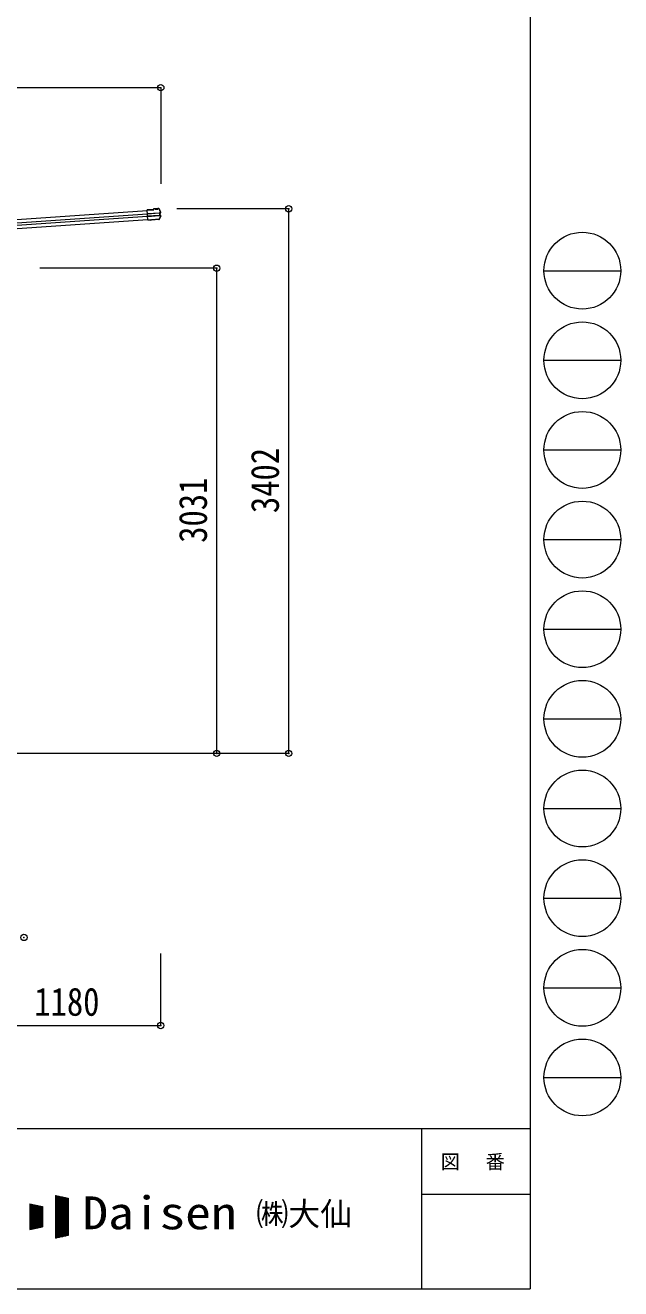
# Model space of a CAD drawing. Units: millimetres at full size. Extents: x -11243 to 11243, y -7760 to 7760.
# Drawn here: x 7520 to 11243, y -7760 to 133 of the extents above; entities that cross this region are included whole.
import ezdxf
from ezdxf.enums import TextEntityAlignment as Align

# ---------------------------------------------------------------- set-up
doc = ezdxf.new("R2010")
doc.units = ezdxf.units.MM
doc.header["$LTSCALE"] = 40
doc.header["$PDMODE"] = 32
doc.header["$PDSIZE"] = 40
for name, color, linetype, lineweight in [('0-0_0', 7, 'Continuous', 9), ('0-3_ELV2', 4, 'Continuous', 9), ('0-6_OTH_LINE', 6, 'Continuous', 9), ('F-0_240', 7, 'Continuous', 9)]:
    doc.layers.add(name, color=color, linetype=linetype, lineweight=lineweight)
doc.styles.add('ＭＳ ゴシック', font='')
doc.styles.get('ＭＳ ゴシック').set_extended_font_data('MS Gothic')

msp = doc.modelspace()

# ---------------------------------------------------------------- linework, layer by layer
at = {"layer": '0-0_0'}
msp.add_line((8402.09, -4415.51), (7251.74, -4415.51), dxfattribs=at)
at = {"layer": '0-3_ELV2'}
for p, q in [((2703.48, -1414.03), (8282.21, -1023.96)), ((8321.29, -1018.02), (8281.99, -1020.76)), ((8286.49, -1085.21), (8281.99, -1020.76)), ((8282.09, -1022.26), (8322.89, -1019.41)), ((8333.85, -1012.73), (8320.98, -1013.63)), ((8320.98, -1013.63), (8321.29, -1018.02)), ((8333.96, -1014.23), (8322.59, -1015.02)), ((8322.89, -1019.41), (8322.59, -1015.02)), ((8322.59, -1015.02), (8323.16, -1015.61)), ((8323.61, -1020.03), (8322.89, -1019.41)), ((8333.97, -1014.26), (8332.66, -1014.35)), ((8332.66, -1014.35), (8332.8, -1016.31)), ((8332.8, -1016.31), (8349.76, -1015.12)), ((8333.96, -1014.23), (8333.85, -1012.73)), ((8333.85, -1012.73), (8334.06, -1013.33)), ((8333.96, -1014.23), (8333.97, -1014.26)), ((8333.97, -1014.26), (8334, -1014.72)), ((8348.35, -1013.72), (8334, -1014.72)), ((8338.18, -1014.43), (8338.29, -1015.93)), ((8344.27, -1015.51), (8344.17, -1014.01)), ((8348.1, -1012.34), (8348.22, -1011.72)), ((8353.39, -1011.36), (8348.22, -1011.72)), ((8348.35, -1013.72), (8348.32, -1013.25)), ((8349.76, -1015.12), (8349.62, -1013.16)), ((2704.9, -1434.34), (8283.63, -1044.27)), ((8284.83, -1061.48), (2706.11, -1451.58)), ((8286.25, -1081.79), (2707.53, -1471.89)), ((8283.66, -1044.72), (8356.57, -1039.62)), ((8356.66, -1040.86), (8283.75, -1045.95)), ((8357.63, -1054.72), (8284.72, -1059.82)), ((8284.8, -1061.05), (8357.71, -1055.95)), ((8303.15, -1082.54), (8286.39, -1083.71)), ((8293.95, -1084.29), (8286.47, -1084.81)), ((8303.25, -1084.04), (8286.49, -1085.21)), ((8293.98, -1084.68), (8293.87, -1083.19)), ((8303.15, -1082.54), (8303.32, -1082.16)), ((8303.15, -1082.54), (8303.25, -1084.04)), ((8303.25, -1084.04), (8303.43, -1083.66)), ((8303.32, -1082.16), (8309.31, -1081.74)), ((8303.32, -1082.16), (8303.43, -1083.66)), ((8303.43, -1083.66), (8309.41, -1083.24)), ((8309.31, -1081.74), (8309.53, -1082.09)), ((8356.6, -1078.8), (8309.53, -1082.09)), ((8309.53, -1082.09), (8309.64, -1083.59)), ((8355.78, -1080.36), (8309.64, -1083.59)), ((8358.06, -1039.52), (8358.97, -1039.45)), ((8358.43, -1040.84), (8358.94, -1040.81)), ((8358.61, -1055.83), (8358.83, -1055.82)), ((8364.89, -1037.87), (8358.97, -1039.45)), ((8358.97, -1039.45), (8360.12, -1055.79)), ((8359.2, -1055.85), (8360.12, -1055.79)), ((8359.89, -1054.45), (8359.38, -1054.49)), ((8359.64, -1040.65), (8360.56, -1040.58)), ((8360.12, -1055.79), (8366.16, -1056.53)), ((8360.61, -1054.51), (8361.53, -1054.45))]:
    msp.add_line(p, q, dxfattribs=at)
for points in [[(8353.82, -1012.84), (8348.32, -1013.22), (8348.22, -1011.72)], [(8349.62, -1013.16), (8348.32, -1013.25), (8348.32, -1013.22)], [(8354.97, -1013.49), (8360.49, -1024.72), (8365.73, -1036.08)], [(8309.31, -1081.74), (8309.41, -1083.24), (8309.64, -1083.59)], [(8367.16, -1058.39), (8362, -1068.65), (8356.6, -1078.8)], [(8365.28, -1039.32), (8360.56, -1040.58), (8361.53, -1054.45), (8366.34, -1055.04)]]:
    msp.add_lwpolyline(points, dxfattribs=at)
for centre, radius, start, end in [((8353.61, -1014.55), 3.19, 26.86597, 94.02466), ((8353.9, -1014.03), 1.2, 26.89869, 94.02902), ((7908.63, -1239.93), 502, 24.03393, 26.8619), ((8355.56, -1077.18), 3.19, 273.987, 331.41712), ((7917.55, -838.51), 502, 331.41438, 333.93986), ((8364.55, -1036.61), 1.3, 285.12702, 24.10936), ((8364.55, -1036.61), 2.8, 285, 24.03393), ((8366, -1057.82), 1.3, 333.87402, 82.86161), ((8366, -1057.82), 2.8, 333.93986, 83)]:
    msp.add_arc(centre, radius, start, end, dxfattribs=at)
for centre, major_axis, ratio, start_param, end_param in [((8323.24, -1016.8), (-0.08, 1.2), 0.052408, 5.1044164, 6.2220988), ((8312.43, -1208.79), (-34.91, 499.28), 0.052408, 5.0964197, 5.1044164), ((8334.28, -1016.51), (-0.22, 3.19), 0.016053, 5.3122341, 6.2220988), ((8348.33, -1015.53), (-0.22, 3.19), 0.016053, 0.0610865, 0.9709512), ((8356.59, -1039.91), (1.5, 0.1), 0.19438, 0.8222243, 1.5707963), ((8356.7, -1041.44), (2.99, 0.21), 0.19438, 0.9410649, 1.5707963), ((8356.59, -1039.91), (1.48, 0.4), 0.014741, 0.0756738, 0.8193583), ((8357.59, -1054.14), (2.99, 0.21), 0.19438, 4.712389, 5.3421204), ((8357.69, -1055.66), (1.5, 0.1), 0.19438, 4.712389, 5.3570179), ((8357.69, -1055.66), (1.52, -0.19), 0.014741, 5.567803, 6.2075115), ((8356.7, -1041.44), (2.95, 0.79), 0.014741, 0.0756738, 0.7041788), ((8357.59, -1054.14), (3.03, -0.37), 0.014741, 5.5790065, 6.2075115)]:
    msp.add_ellipse(centre, major_axis=major_axis, ratio=ratio, start_param=start_param, end_param=end_param, dxfattribs=at)
at = {"layer": '0-6_OTH_LINE'}
for p, q in [((8366.78, -256.81), (2588.78, -256.81)), ((8366.78, -256.81), (8366.78, -856.57)), ((9166.71, -1013.26), (8466.78, -1013.26)), ((9166.71, -4415.51), (9166.71, -1013.26)), ((8716.71, -1384.72), (7611.7, -1384.72)), ((8716.71, -4415.51), (8716.71, -1384.72)), ((8716.71, -4415.51), (8403.09, -4415.51)), ((9166.71, -4415.51), (8403.09, -4415.51)), ((8366.73, -6115.51), (8366.73, -5665.51)), ((7186.78, -6115.51), (8366.73, -6115.51))]:
    msp.add_line(p, q, dxfattribs=at)
for p in [(8366.78, -256.81), (9166.71, -1013.26), (8716.71, -1384.72), (8716.71, -4415.51), (9166.71, -4415.51), (7511.88, -5565.5), (8366.73, -6115.51)]:
    msp.add_point(p, dxfattribs=at)
at = {"layer": 'F-0_240', "color": 5}
for p, q in [((10677.26, 7760), (10677.26, -7760)), ((-11242.74, -6760), (10677.26, -6760)), ((9997.25, -6760), (9997.25, -7760)), ((9997.25, -7170), (10677.26, -7170)), ((-11242.74, -7760), (10677.26, -7760))]:
    msp.add_line(p, q, dxfattribs=at)
at = {"layer": 'F-0_240', "color": 4}
for p, q in [((10762.74, -1400), (11242.74, -1400)), ((10762.74, -1960), (11242.74, -1960)), ((10762.74, -2520), (11242.74, -2520)), ((10762.74, -3080), (11242.74, -3080)), ((10762.74, -3640), (11242.74, -3640)), ((10762.74, -4200), (11242.74, -4200)), ((10762.74, -4760), (11242.74, -4760)), ((10762.74, -5320), (11242.74, -5320)), ((10762.74, -5880), (11242.74, -5880)), ((10762.74, -6440), (11242.74, -6440))]:
    msp.add_line(p, q, dxfattribs=at)
at = {"layer": 'F-0_240'}
for p, q in [((7708.19, -7176.8), (7788.19, -7193.47)), ((7708.19, -7176.8), (7708.19, -7443.47)), ((7708.19, -7177.9), (7713.46, -7177.9)), ((7708.19, -7181.9), (7732.66, -7181.9)), ((7710.57, -7442.97), (7710.57, -7177.29)), ((7714.57, -7442.14), (7714.57, -7178.13)), ((7718.57, -7441.31), (7718.57, -7178.96)), ((7722.57, -7440.47), (7722.57, -7179.79)), ((7726.57, -7439.64), (7726.57, -7180.63)), ((7730.57, -7438.81), (7730.57, -7181.46)), ((7734.57, -7437.97), (7734.57, -7182.29)), ((7548.19, -7230.13), (7628.19, -7246.8)), ((7548.19, -7230.13), (7548.19, -7390.13)), ((7548.19, -7233.9), (7566.26, -7233.9)), ((7548.19, -7237.9), (7585.46, -7237.9)), ((7548.19, -7241.9), (7604.66, -7241.9)), ((7548.19, -7245.9), (7623.86, -7245.9)), ((7548.19, -7249.9), (7628.19, -7249.9)), ((7548.19, -7253.9), (7628.19, -7253.9)), ((7548.19, -7257.9), (7628.19, -7257.9)), ((7550.57, -7389.64), (7550.57, -7230.63)), ((7554.57, -7388.81), (7554.57, -7231.46)), ((7558.57, -7387.97), (7558.57, -7232.29)), ((7562.57, -7387.14), (7562.57, -7233.13)), ((7566.57, -7386.31), (7566.57, -7233.96)), ((7570.57, -7385.47), (7570.57, -7234.79)), ((7574.57, -7384.64), (7574.57, -7235.63)), ((7578.57, -7383.81), (7578.57, -7236.46)), ((7582.57, -7382.97), (7582.57, -7237.29)), ((7586.57, -7382.14), (7586.57, -7238.13)), ((7590.57, -7381.31), (7590.57, -7238.96)), ((7594.57, -7380.47), (7594.57, -7239.79)), ((7598.57, -7379.64), (7598.57, -7240.63)), ((7602.57, -7378.81), (7602.57, -7241.46)), ((7606.57, -7377.97), (7606.57, -7242.29)), ((7610.57, -7377.14), (7610.57, -7243.13)), ((7614.57, -7376.31), (7614.57, -7243.96)), ((7618.57, -7375.47), (7618.57, -7244.79)), ((7622.57, -7374.64), (7622.57, -7245.63)), ((7626.57, -7373.81), (7626.57, -7246.46)), ((7628.19, -7246.8), (7628.19, -7373.47)), ((7708.19, -7185.9), (7751.86, -7185.9)), ((7708.19, -7189.9), (7771.06, -7189.9)), ((7708.19, -7193.9), (7788.19, -7193.9)), ((7708.19, -7197.9), (7788.19, -7197.9)), ((7708.19, -7201.9), (7788.19, -7201.9)), ((7708.19, -7205.9), (7788.19, -7205.9)), ((7708.19, -7209.9), (7788.19, -7209.9)), ((7708.19, -7213.9), (7788.19, -7213.9)), ((7708.19, -7217.9), (7788.19, -7217.9)), ((7708.19, -7221.9), (7788.19, -7221.9)), ((7708.19, -7225.9), (7788.19, -7225.9)), ((7708.19, -7229.9), (7788.19, -7229.9)), ((7708.19, -7233.9), (7788.19, -7233.9)), ((7708.19, -7237.9), (7788.19, -7237.9)), ((7708.19, -7241.9), (7788.19, -7241.9)), ((7708.19, -7245.9), (7788.19, -7245.9)), ((7708.19, -7249.9), (7788.19, -7249.9)), ((7708.19, -7253.9), (7788.19, -7253.9)), ((7708.19, -7257.9), (7788.19, -7257.9)), ((7738.57, -7437.14), (7738.57, -7183.13)), ((7742.57, -7436.31), (7742.57, -7183.96)), ((7746.57, -7435.47), (7746.57, -7184.79)), ((7750.57, -7434.64), (7750.57, -7185.63)), ((7754.57, -7433.81), (7754.57, -7186.46)), ((7758.57, -7432.97), (7758.57, -7187.29)), ((7762.57, -7432.14), (7762.57, -7188.13)), ((7766.57, -7431.31), (7766.57, -7188.96)), ((7770.57, -7430.47), (7770.57, -7189.79)), ((7774.57, -7429.64), (7774.57, -7190.63)), ((7778.57, -7428.81), (7778.57, -7191.46)), ((7782.57, -7427.97), (7782.57, -7192.29)), ((7786.57, -7427.14), (7786.57, -7193.13)), ((7788.19, -7193.47), (7788.19, -7426.8)), ((7548.19, -7261.9), (7628.19, -7261.9)), ((7548.19, -7265.9), (7628.19, -7265.9)), ((7548.19, -7269.9), (7628.19, -7269.9)), ((7548.19, -7273.9), (7628.19, -7273.9)), ((7548.19, -7277.9), (7628.19, -7277.9)), ((7548.19, -7281.9), (7628.19, -7281.9)), ((7548.19, -7285.9), (7628.19, -7285.9)), ((7548.19, -7289.9), (7628.19, -7289.9)), ((7548.19, -7293.9), (7628.19, -7293.9)), ((7548.19, -7297.9), (7628.19, -7297.9)), ((7548.19, -7301.9), (7628.19, -7301.9)), ((7548.19, -7305.9), (7628.19, -7305.9)), ((7548.19, -7309.9), (7628.19, -7309.9)), ((7548.19, -7313.9), (7628.19, -7313.9)), ((7548.19, -7317.9), (7628.19, -7317.9)), ((7548.19, -7321.9), (7628.19, -7321.9)), ((7548.19, -7325.9), (7628.19, -7325.9)), ((7548.19, -7329.9), (7628.19, -7329.9)), ((7548.19, -7333.9), (7628.19, -7333.9)), ((7548.19, -7337.9), (7628.19, -7337.9)), ((7708.19, -7261.9), (7788.19, -7261.9)), ((7708.19, -7265.9), (7788.19, -7265.9)), ((7708.19, -7269.9), (7788.19, -7269.9)), ((7708.19, -7273.9), (7788.19, -7273.9)), ((7708.19, -7277.9), (7788.19, -7277.9)), ((7708.19, -7281.9), (7788.19, -7281.9)), ((7708.19, -7285.9), (7788.19, -7285.9)), ((7708.19, -7289.9), (7788.19, -7289.9)), ((7708.19, -7293.9), (7788.19, -7293.9)), ((7708.19, -7297.9), (7788.19, -7297.9)), ((7708.19, -7301.9), (7788.19, -7301.9)), ((7708.19, -7305.9), (7788.19, -7305.9)), ((7708.19, -7309.9), (7788.19, -7309.9)), ((7708.19, -7313.9), (7788.19, -7313.9)), ((7708.19, -7317.9), (7788.19, -7317.9)), ((7708.19, -7321.9), (7788.19, -7321.9)), ((7708.19, -7325.9), (7788.19, -7325.9)), ((7708.19, -7329.9), (7788.19, -7329.9)), ((7708.19, -7333.9), (7788.19, -7333.9)), ((7708.19, -7337.9), (7788.19, -7337.9)), ((7548.19, -7341.9), (7628.19, -7341.9)), ((7548.19, -7345.9), (7628.19, -7345.9)), ((7548.19, -7349.9), (7628.19, -7349.9)), ((7548.19, -7353.9), (7628.19, -7353.9)), ((7548.19, -7357.9), (7628.19, -7357.9)), ((7548.19, -7361.9), (7628.19, -7361.9)), ((7548.19, -7365.9), (7628.19, -7365.9)), ((7548.19, -7369.9), (7628.19, -7369.9)), ((7548.19, -7390.13), (7628.19, -7373.47)), ((7548.19, -7373.9), (7626.13, -7373.9)), ((7548.19, -7377.9), (7606.93, -7377.9)), ((7548.19, -7381.9), (7587.73, -7381.9)), ((7548.19, -7385.9), (7568.53, -7385.9)), ((7548.19, -7389.9), (7549.33, -7389.9)), ((7708.19, -7341.9), (7788.19, -7341.9)), ((7708.19, -7345.9), (7788.19, -7345.9)), ((7708.19, -7349.9), (7788.19, -7349.9)), ((7708.19, -7353.9), (7788.19, -7353.9)), ((7708.19, -7357.9), (7788.19, -7357.9)), ((7708.19, -7361.9), (7788.19, -7361.9)), ((7708.19, -7365.9), (7788.19, -7365.9)), ((7708.19, -7369.9), (7788.19, -7369.9)), ((7708.19, -7373.9), (7788.19, -7373.9)), ((7708.19, -7377.9), (7788.19, -7377.9)), ((7708.19, -7381.9), (7788.19, -7381.9)), ((7708.19, -7385.9), (7788.19, -7385.9)), ((7708.19, -7389.9), (7788.19, -7389.9)), ((7708.19, -7393.9), (7788.19, -7393.9)), ((7708.19, -7397.9), (7788.19, -7397.9)), ((7708.19, -7401.9), (7788.19, -7401.9)), ((7708.19, -7405.9), (7788.19, -7405.9)), ((7708.19, -7409.9), (7788.19, -7409.9)), ((7708.19, -7413.9), (7788.19, -7413.9)), ((7708.19, -7417.9), (7788.19, -7417.9)), ((7708.19, -7421.9), (7788.19, -7421.9)), ((7708.19, -7425.9), (7788.19, -7425.9)), ((7788.19, -7426.8), (7708.19, -7443.47)), ((7708.19, -7429.9), (7773.33, -7429.9)), ((7708.19, -7433.9), (7754.13, -7433.9)), ((7708.19, -7437.9), (7734.93, -7437.9)), ((7708.19, -7441.9), (7715.73, -7441.9))]:
    msp.add_line(p, q, dxfattribs=at)
at = {"layer": 'F-0_240', "color": 4}
for centre in [(11002.74, -1400), (11002.74, -1960), (11002.74, -2520), (11002.74, -3080), (11002.74, -3640), (11002.74, -4200), (11002.74, -4760), (11002.74, -5320), (11002.74, -5880), (11002.74, -6440)]:
    msp.add_circle(centre, 240, dxfattribs=at)

# ---------------------------------------------------------------- texts
at = {"layer": '0-6_OTH_LINE', "color": 7, "style": 'ＭＳ ゴシック', "width": 0.85}
for s, p in [('3402', (9158.71, -2914.38)), ('3031', (8708.71, -3100.11))]:
    msp.add_text(s, height=176, rotation=90, dxfattribs=at).set_placement(p, align=Align.BOTTOM_LEFT)
msp.add_text('1180', height=176, dxfattribs=at).set_placement((7576.75, -6107.51), align=Align.BOTTOM_LEFT)
at = {"layer": 'F-0_240', "style": 'ＭＳ ゴシック', "width": 1.15}
msp.add_text('Daisen', height=205.3, dxfattribs=at).set_placement((7877.34, -7450.13), align=Align.BOTTOM_LEFT)
at = {"layer": 'F-0_240', "style": 'ＭＳ ゴシック'}
msp.add_text('㈱大仙\u3000', height=146.6, dxfattribs=at).set_placement((8964.54, -7410.13), align=Align.BOTTOM_LEFT)
at = {"layer": 'F-0_240', "insert": (10117.25, -7020), "char_height": 87.98, "attachment_point": 7, "style": 'ＭＳ ゴシック'}
msp.add_mtext('\\T1.17;図\u3000番', dxfattribs=at)

doc.saveas('drawing.dxf')
